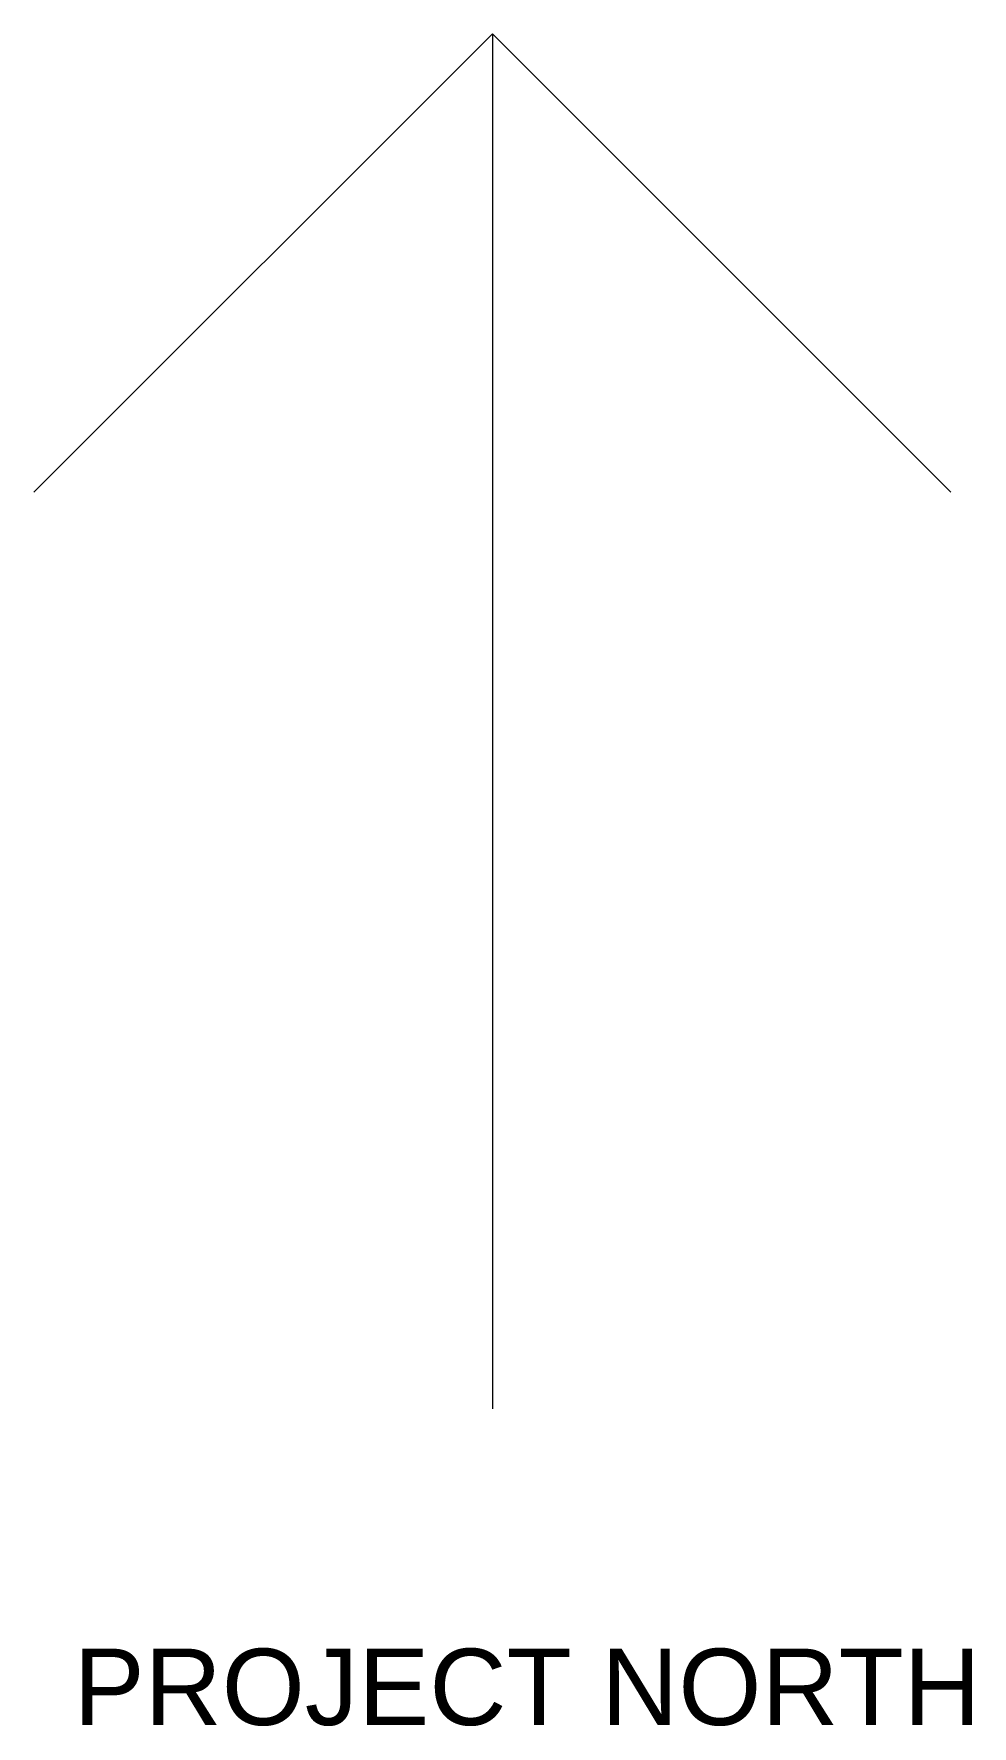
# Model space of a CAD drawing. Header units: inches. Extents: x 249 to 273.5, y 373.6 to 417.9.
import ezdxf

# ---------------------------------------------------------------- set-up
doc = ezdxf.new("R2010")
doc.units = ezdxf.units.IN
doc.header["$MEASUREMENT"] = 0
doc.layers.add('00-page-edge', color=7, linetype='Continuous', lineweight=9)
doc.layers.add('Title Block', color=7, linetype='Continuous')
doc.styles.get("Standard").update_dxf_attribs({"font": 'Arial.ttf', "height": 2})

# ---------------------------------------------------------------- blocks, each defined once
blk = doc.blocks.new('arrow')
at = {"layer": '00-page-edge', "lineweight": 5}
for q in [(-12, 24), (0, 0), (12, 24)]:
    blk.add_line((0, 36), q, dxfattribs=at)

msp = doc.modelspace()

# ---------------------------------------------------------------- block references
at = {"layer": 'Title Block', "lineweight": 5}
msp.add_blockref('arrow', (260.983, 381.873), dxfattribs=at)

# ---------------------------------------------------------------- texts
msp.add_text('PROJECT NORTH', height=2, dxfattribs=at).set_placement((250.019, 373.591))

doc.saveas('drawing.dxf')
